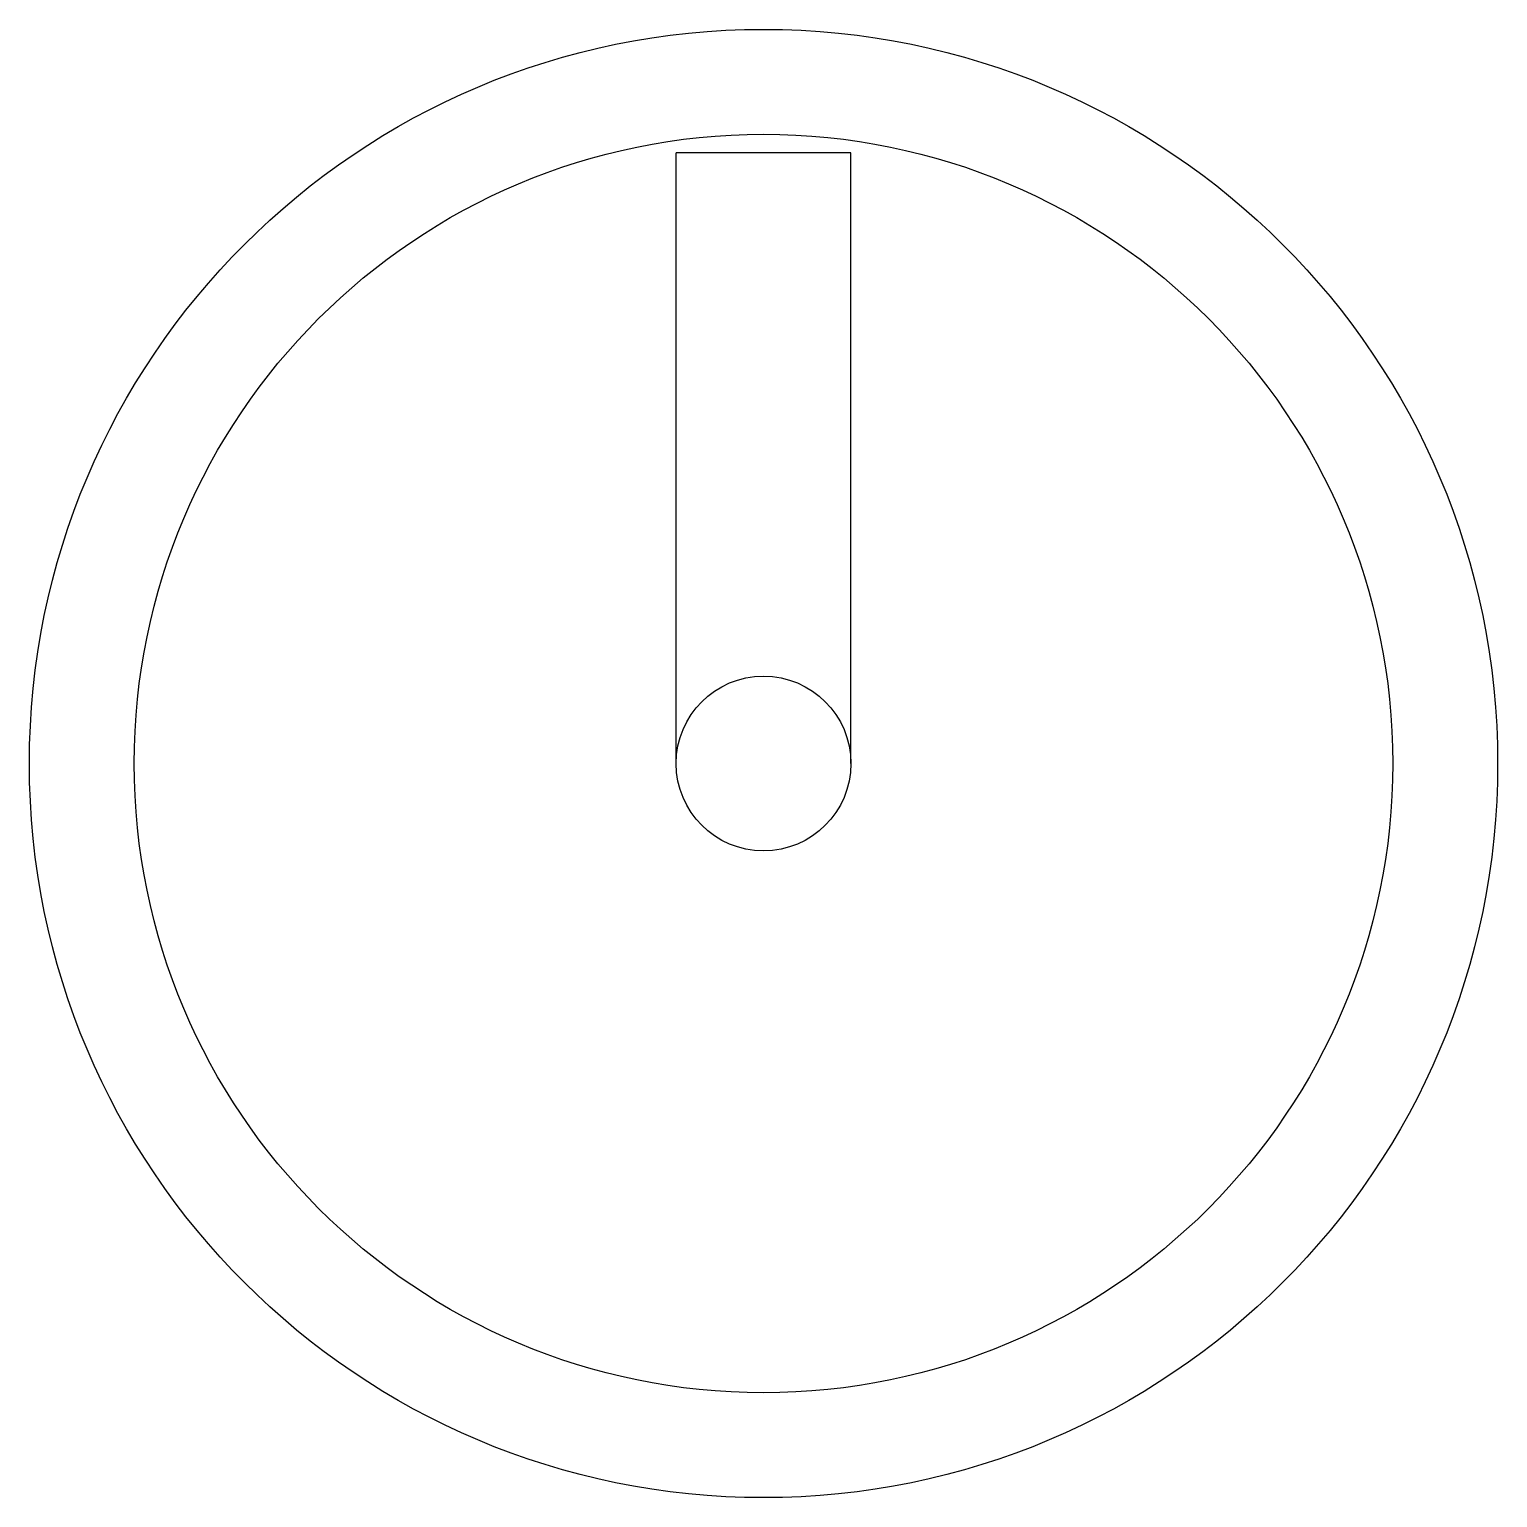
# Model space of a CAD drawing. Header units: metres. Extents: x 4300 to 11411, y 4634 to 9819.
# Drawn here: x 10010.424 to 10013.924, y 9815.215 to 9818.715 of the extents above.
import ezdxf

# ---------------------------------------------------------------- set-up
doc = ezdxf.new("R2010")
doc.units = ezdxf.units.M
doc.layers.add('fire extinguisher', color=7, linetype='Continuous', true_color=0xf63019)

msp = doc.modelspace()

# ---------------------------------------------------------------- linework, layer by layer
at = {"layer": 'fire extinguisher'}
for p, q in [((10011.9652, 9816.9646), (10011.9652, 9818.4207)), ((10012.3819, 9818.4207), (10011.9652, 9818.4207)), ((10012.3819, 9816.9646), (10012.3819, 9818.4207))]:
    msp.add_line(p, q, dxfattribs=at)
for radius in [1.75, 1.5, 0.2083]:
    msp.add_circle((10012.1736, 9816.9646), radius, dxfattribs=at)

doc.saveas('drawing.dxf')
